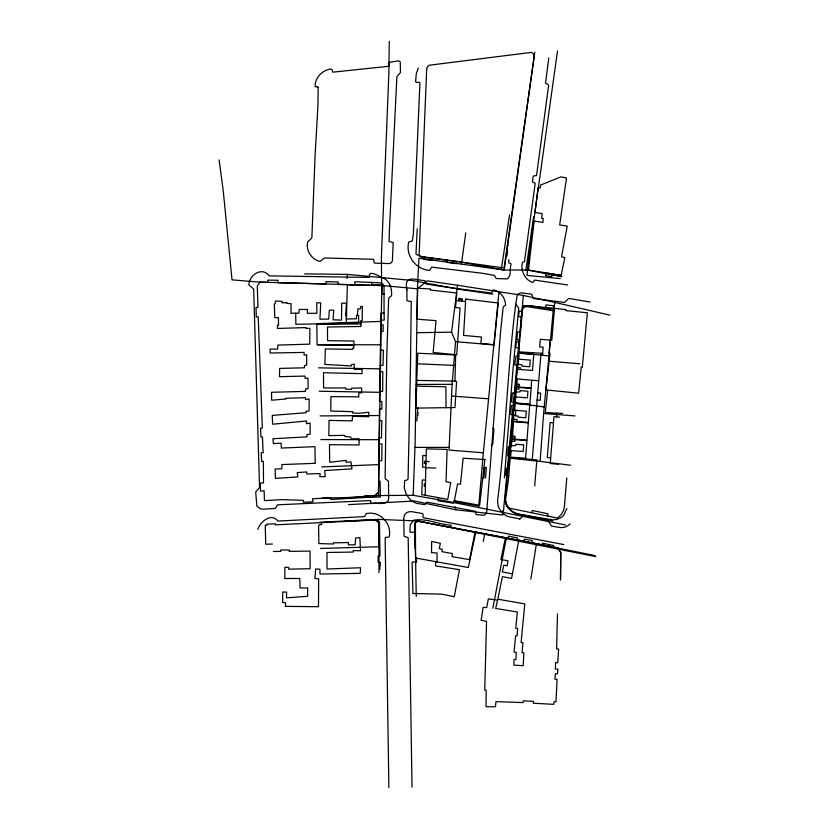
<?xml version="1.0" encoding="UTF-8"?>
<svg xmlns="http://www.w3.org/2000/svg" width="829" height="829" viewBox="0 0 829 829"><rect width="100%" height="100%" fill="white"/><g stroke="black" fill="none" stroke-linecap="round" stroke-linejoin="round"><path stroke-width="1.24" d="M416.552 386.138L417.826 353.227L455.66 354.978L454.966 381.112L456.592 381.413L454.986 407.536L416.085 408.117L416.552 386.138L445.867 386.77L446.033 407.827M457.535 285.238L498.996 291.756L483.338 452.779L449.038 450.085L452.116 384.324L455.556 341.652L451.587 332.149L457.535 285.238L427.204 280.844L417.391 288.782L381.806 285.518L349.879 285.093M374.843 495.638L378.449 492.188L381.806 285.518L259.239 282.119L232.027 279.85L223.25 190.867L219.094 159.883M384.055 313.134L384.034 286.793L382.967 284.192L379.755 282.782L354.791 281.746L354.905 284.668L338.077 284.492L338.211 281.964L325.932 281.663L325.911 283.953L277.829 282.699L277.974 280.264L267.871 280.119L267.601 282.378L259.964 282.14L257.28 285.995L257.974 307.466L256.016 307.497L256.275 316.979L258.233 316.865L262.337 428.002L260.575 428.272L260.928 436.966L262.451 436.997L263.156 452.675L261.187 452.789L261.622 461.463L263.394 461.349L263.498 482.996L260.275 483.048L260.503 491.131L264.119 490.716L264.441 500.633L281.829 499.649L303.3 500.312L303.362 502.25L312.989 501.814L312.554 498.757L330.823 497.825L330.937 499.462L364.822 497.535L364.843 495.877L378.584 495.504L379.475 409.039L381.827 409.08L381.858 401.495L379.527 401.391L380.988 313.124L384.055 313.134L384.262 320.098L380.874 320.16M561.907 276.751L527.368 270.067L504.011 270.005L418.946 258.213L417.391 288.782L415.153 442.541L413.174 495.307L446.582 501.11L565.43 524.923M425.785 467.743L425.236 495.245L447.753 499.379L450.738 482.633L446.033 481.753L447.1 449.37L426.344 448.872L425.785 467.743L435.909 468.022M379.008 441.287L378.708 454.064M502.871 510.591L502.778 515.027L455.826 509.794L414.448 500.996L348.626 504.633M347.372 284.544L346.284 322.595L317.103 323.621M557.482 613.906L556.591 648.848L558.632 649.055L557.762 662.827L555.544 662.62L555.409 669.034L557.927 669.2L557.451 673.822L555.451 673.708L554.881 679.148L557.109 679.376L555.948 701.852L554.073 701.717L553.793 704.349L533.275 703.21L533.451 701.334L523.182 700.857L523.089 702.577L495.991 701.624L495.462 706.754L486.032 706.733L486.188 690.194L484.737 690.101L486.55 621.367L481.131 620.341L483.11 607.377L486.716 607.553L488.343 598.89L497.618 600.165L495.628 608.434L517.379 612.02L515.742 628.216L517.597 628.392L517.13 635.833L515.648 635.853L514.021 652.05L516.312 652.371L515.897 659.625L513.949 659.511L513.907 665.117L523.203 665.697L523.835 652.775L522.042 652.589L522.954 642.776L521.089 642.506L524.809 603.885L497.825 599.191L502.384 576.663L511.555 578.455L518.788 540.207L418.935 521.493A3.865 3.865 0 0 0 416.054 522.28A4.186 4.186 0 0 0 414.728 525.368L415.619 558.29L416.407 558.3L416.469 562.155L412.127 562.062L412.894 593.471L441.836 594.155L454.261 596.756L459.432 569.678L435.577 565.896L435.639 561.855L436.997 561.948L437.07 552.964L431.536 552.653L431.629 541.399L440.354 543.327L439.266 548.653L442.199 549.275L441.919 551.648L452.354 553.534L451.992 556.622L469.577 559.658L475.048 531.876M386.604 129.946L388.842 73.563L389.267 41.45M386.604 130.029L381.392 256.959L381.641 285.518M417.205 228.825L415.982 254.099L421.287 256.98L460.157 261.923L504.239 270.005L534.819 52.154M503.317 512.736L523.337 295.445L498.996 291.756M531.607 380.345L531.151 387.951L518.923 387.008L519.141 384.252L516.83 384.065L517.244 378.915M357.465 315.362L357.89 308.875L360.439 308.875L360.719 306.429L362.346 306.502L362.2 320.636L360.895 320.688L361.009 326.491L327.496 327.03L327.538 340.667L353.973 341.061L353.714 348.439L352.543 348.159L352.512 349.361L325.331 348.916L324.885 364.408L351.372 365.972L351.392 364.636L354.232 364.242L354.149 369.257L361.941 369.112L362.107 373.651L323.486 372.729L323.59 387.982L345.662 387.92L345.745 389.164L351.527 389.247L351.569 388.169L361.62 387.972L361.558 392.936L358.739 392.635L358.77 396.863L330.885 396.594L330.812 411.008L352.843 411.692L352.584 412.997L359.185 413.267L368.822 412.2L368.615 416.718L352.594 416.324L352.118 420.863L329.04 420.396L328.844 435.598L344.781 435.38L344.854 436.5L350.646 437.028L351.392 438.852L359.05 438.717L359.061 444.924L329.455 444.696L329.693 462.271L346.159 460.416L346.066 462.23L350.999 461.898L351.921 468.862L324.792 470.54L325.196 476.716L319.859 476.623L320.17 473.618L306.803 473.96L306.709 471.95L297.259 472.582L297.808 476.955L275.446 478.374L275.093 469.027L281.839 468.779L281.86 464.572L315.207 463.328L314.958 446.665L281.352 448.064L281.135 443.183L273.363 443.598L273.01 438.728L307.051 436.862L306.948 434.583L310.181 434.147L310.056 423.101L306.429 423.702L306.481 421.028L272.668 424.21L272.233 415.402L306.233 412.687L305.974 411.246L309.093 410.956L309.165 398.967L305.404 399.578L305.455 397.682L285.901 398.303L285.932 399.018L271.653 400.21L271.497 392.283L305.414 391.392L305.652 388.874L308.108 388.635L308.025 378.117L305.176 378.387L305.01 376.086L279.456 376.677L279.694 368.397L304.419 367.796L304.481 365.579L306.668 365.05L306.699 354.895L304.15 355.03L304.046 352.429L270.13 352.999L270.088 349.092L277.632 349.102L277.829 345.082L309.714 344.149L309.891 328.367L305.974 328.377L305.953 327.59L277.446 328.439L277.446 325.248L278.544 325.237L278.389 317.631L274.793 317.662L274.295 304.036L275.104 303.922L275.404 301.093L281.974 301.29L281.995 302.834L286.855 302.668L286.834 303.362L291.103 303.725L290.917 313.3L298.968 313.134L299.165 309.445L307.476 309.445L307.404 313.31L316.885 313.269L316.73 302.782L320.709 302.906L319.942 319.217L328.688 319.072L329.341 310.253L333.745 310.098L333.071 319.797L341.507 320.098L341.693 303.176L346.47 303.227L345.672 315.434L346.543 315.341L346.346 319.03L356.418 318.771L356.553 315.248L358.656 315.58L358.542 323.072L295.86 324.294L295.694 313.207M416.883 420.987L417.775 407.723M556.632 416.883L556.881 413.143M517.907 364.086L519.099 355.164L518.488 355.123L518.633 353.289L533.772 354.294L532.519 370.449L517.503 369.288L517.907 364.086L522.135 364.957L522.042 366.159L529.752 366.75L530.27 360.087L518.239 359.154M570.684 465.256L540.104 461.421L543.606 413.516L553.223 310.72L554.974 302.44L523.337 295.445M515.462 415.236L513.876 415.122L513.4 421.225L528.353 422.386L529.752 404.562L515.213 403.433L514.685 410.262L526.28 411.163L525.773 417.764L518.042 417.163L518.125 416.065L515.41 415.847L515.814 410.355M515.721 396.946L515.255 402.935L529.907 404.075L531.12 388.449L516.508 387.319L515.721 396.946L527.431 397.858L527.949 391.236L520.187 390.635L520.104 391.785L516.135 392.2M514.902 439.671L514.768 441.411L511.783 441.183M519.016 387.516L518.881 389.298L516.374 389.102M520.415 369.506L520.55 367.817L517.628 367.589M516.881 421.495L517.037 419.505L513.555 419.236M525.586 458.23L526.954 440.603L511.918 439.443L511.42 445.857L515.793 445.494L515.876 444.292L523.659 444.852L523.182 451.504L511.13 450.634L510.623 457.152L526.177 458.271M509.845 457.877L532.27 459.484L540.912 354.439L542.549 354.574L543.182 347.237L539.7 346.947L540.353 339.279L551.772 340.253L554.487 308.419L565.886 309.559L565.782 310.606L587.367 312.761L582.321 367.247L581.243 367.143L578.642 393.205L545.928 389.931L550.031 353.372L548.922 353.268L550.238 340.118M504.364 477.836L512.778 371.962L518.736 308.119L515.773 304.181L517.358 294.274L520.685 292.844L531.772 294.181L533.182 298.471L564.528 302.409L568.767 298.419L590.061 302.046M554.477 308.554C544.29 311.144 531.835 302.015 522.881 308.181L522.021 310.647L520.28 332.097L517.555 331.859L516.881 339.807L519.514 340.035L509.959 457.763L526.125 458.924M510.167 457.898L508.509 479.007L505.545 499.586L506.27 504.405A6.756 6.756 0 0 0 508.415 507.97L557.347 518.063A17.295 17.295 0 0 0 562.062 513.213A14.715 14.715 0 0 0 564.373 506.498L566.808 477.898M478.623 507.348L483.338 452.779M485.514 477.856L486.416 467.597L484.167 467.39M534.684 485.929L536.881 459.867L532.27 459.484M547.617 390.21L545.316 412.5L562.59 413.453M321.766 522.612L321.559 524.581L319.787 524.539L318.616 525.804L318.864 543.575L333.31 544.011L333.403 542.871L348.46 542.539L348.377 544.85L355.154 544.829L355.589 538.094L359.89 537.544L360.511 550.788L353.268 550.56L353.206 552.062L326.968 552.466L327.03 569.005L360.574 567.751L360.19 573.357L319.984 574.01L319.932 569.16L315.673 569.046L314.896 578.528L318.637 578.777L318.481 606.714L285.435 606.372L285.528 602.652L282.648 602.569L282.762 591.979L286.575 592.093L286.502 597.844L307.569 596.31L307.714 587.958L300.025 587.896L299.777 578.476L284.844 578.518L284.875 567.295L288.71 567.44L288.658 569.14L310.139 568.725L310.025 551.088L289.186 551.378L289.321 550.021L280.793 550.021L280.793 551.347L273.383 551.513M515.773 304.181C507.348 369.392 505.918 435.277 497.607 500.498A26.911 26.911 0 0 0 498.281 506.353A17.658 17.658 0 0 0 503.566 513.793A13.689 13.689 0 0 0 510.944 517.182L519.845 518.871M423.909 256.866L423.629 259.353L432.51 260.337L432.759 258.088M545.637 307.797L545.969 304.885L553.782 305.797L553.471 308.471M458.644 300.772L458.934 298.326L461.96 298.678L461.67 301.124M557.502 51.035L528.829 255.778L527.026 275.394L560.249 278.606M388.646 498.011L388.293 500.809C384.096 505.503 376.511 502.374 371.133 503.607L370.48 500.592L277.57 504.82L275.373 508.415L263.021 509.234L260.068 508.633L256.845 506.001L255.695 491.918L259.56 487.525L253.664 289.052L248.814 284.875C249.228 274.938 262.182 266.264 269.166 275.881L369.61 277.414C367.703 268.43 379.91 277.135 383.319 277.974C389.848 281.197 392.107 288.906 391.568 295.715L388.998 297.684L388.563 300.523L386.728 357.89L385.122 478.509L388.5 481.266L388.656 498.146M548.819 57.926L545.534 83.221L548.114 84.444L548.611 85.605L536.767 173.935L536.384 175.696L534.145 175.707L533.047 176.857L532.436 182.048L535.223 183.23L524.467 261.643L522.498 262.265C520.218 270.026 524.975 280.461 532.974 282.43L534.487 280.078L567.658 284.969M447.266 260.099L446.966 262.358L456.23 263.643L456.541 261.384M461.39 264.109L465.753 232.876M525.897 270.057L533.627 216.825M508.861 259.705L508.778 262.907L510.695 263.384L511.058 264.41C509.41 268.772 511.897 276.326 506.944 278.938L496.198 278.534L494.478 275.404L482.063 273.228L431.619 267.125L429.681 270.378C415.702 269.612 405.371 255.467 408.738 241.975L412.334 240.99L413.391 233.726L419.92 83.18L418.977 82.185L416.521 82.465L415.547 81.708L416.355 73.408L418.251 68.03M346.999 278.523L347.62 274.399L411.878 280.42L462.043 289.756L492.706 294.171M501.255 269.612L509.597 214.804M542.197 544.694L542.425 543.171L553.326 545.441L553.078 546.839M530.84 579.16L536.425 543.637L431.961 523.752M552.269 274.057L551.845 276.648L545.575 275.632L546 273.042L561.14 275.394L564.839 257.581L561.544 256.835L567.212 226.048L559.648 224.949L566.518 177.966L560.85 176.888L540.653 185.054L540.052 188.131L538.083 187.634L534.954 212.411L542.207 213.644L541.669 218.255L543.233 218.473L542.943 222.41L534.125 221.094L528.487 270.005L561.078 275.404L560.964 276.057L552.166 274.648M531.845 542.746L532.208 540.549L524.291 539.192L523.866 541.192M547.606 516.146L548.01 513.773L532.332 510.488L531.793 512.612M455.038 500.726L454.883 501.545L478.706 505.97L478.861 505.172M483.286 541.42L484.747 533.741M492.861 608.237L506.374 537.762M438.51 497.949L437.961 500.716L453.494 503.234L454.002 500.809M450.593 527.327L451.028 525.13C438.541 524.467 426.023 517.876 413.464 520.239L410.127 524.954L410.023 532.208L414.883 532.208M505.462 537.669L500.913 559.502L508.022 560.808L507.058 565.824L503.814 565.202L502.364 571.989L512.374 573.813M475.877 531.803L468.302 567.523L415.567 558.01L415.412 522.187L416.655 520.653L595.709 556.642M516.985 539.866L517.389 537.938L508.56 536.114L508.104 538.176M566.881 508.467L563.751 515.089A9.565 9.565 0 0 1 560.28 517.97L556.901 519.41L552.622 519.876L518.146 514.021A18.124 18.124 0 0 1 504.902 496.239M257.809 529.41C259.912 521.71 271.643 512.426 277.891 521.068L364.625 516.612L366.345 513.597C379.682 510.633 391.723 523.006 389.35 536.145A1.161 1.161 0 0 1 388.293 537.265L385.754 537.265L385.133 538.011L388.874 787.55M491.41 445.898L492.809 443.816L493.877 429.546A1.088 1.088 0 0 0 492.789 428.344M425.122 522.363L416.469 520.923L415.412 522.187L414.624 525.213L415.205 548.788M378.449 492.188L373.91 496.519L344.905 497.742M519.493 519.286L523.762 515.617L548.187 520.861L551.503 526.032L558.601 527.306A12.404 12.404 0 0 0 570.197 523.835M384.438 293.787L381.92 294.316L381.962 285.259L371.775 284.513L371.724 282.254M379.765 569.616L380.459 562.383L378.107 562.311L378.148 555.969L380.003 555.979M344.356 521.379L373.641 519.783L377.216 520.985L378.926 522.871L379.008 572.652M320.17 522.187L378.584 519.4L416.469 520.923M321.725 466.945L378.894 464.592M346.284 322.595L381.216 321.393M451.587 332.149L416.956 332.719M320.595 548.456L378.625 546.757L378.584 522.55L377.216 520.985L373.216 519.659M272.389 544.042L265.726 544.207L265.249 525.244L266.938 525.203L266.917 524.187L275.332 523.804L275.373 524.84L376.729 519.959A3.948 3.948 0 0 1 378.801 520.985A2.207 2.207 0 0 1 379.495 522.55L380.003 555.015M321.87 498.167L352.636 497.4L374.086 495.587L413.174 495.307M378.584 481.348L380.086 481.317L380.356 497.037L364.822 497.317M360.967 323.973L316.823 324.336L317.082 344.791L353.817 345.486M320.098 415.92L379.692 415.516M416.262 384.459L452.116 384.324M414.832 447.391L449.349 447.391M317.776 344.729L380.853 344.781M320.844 439.577L379.309 439.712M380.055 371.651L382.811 371.672L382.677 391.392L379.734 391.371M378.936 443.857L381.972 443.878L381.837 460.769L378.677 460.727M425.588 483.846L424.365 483.825L424.334 486.488L425.505 486.499M304.678 273.881L347.62 274.399M380.801 324.833L383.174 324.864L383.081 331.434L380.698 331.403M318.533 367.838L380.438 368.843M416.624 380.407L454.966 381.112M319.3 391.226L380.055 392.335M379.299 420.624L381.806 420.676L381.475 437.95L379.029 437.909M416.5 388.459L416.345 396.096M416.293 398.189L416.158 404.842M425.464 480.053L422.241 479.991L421.764 494.861L425.173 494.965M380.397 350.097L383.402 350.18L382.988 365.434L380.148 365.361M426.085 455.587L422.831 455.494L422.603 467.152L425.733 467.359M455.08 365.392L417.288 363.817M518.488 351.828L542.684 353.32M429.308 461.649L424.593 461.307L424.407 463.473L426.313 463.639M417.433 412.78L418.562 412.852M417.288 414.914L418.417 414.987M451.971 396.075L488.188 398.77M515.182 393.184L512.363 392.967L511.659 402.013L514.457 402.231M514.187 405.65L511.452 405.443L510.705 414.562L513.452 414.769M543.606 413.516L574.932 415.92M510.882 447.049L508.353 446.852L507.597 455.877L510.104 456.074M552.777 520.881L517.451 513.97C510.705 512.633 505.41 506.395 505.162 499.545L522.912 305.455L553.762 308.191M559.513 417.111L554 416.666L550.238 463.566L558.259 464.209M553.503 422.831L550.145 422.562L547.285 457.577L550.694 457.857M494.001 344.916L455.556 341.652M548.777 361.206L579.792 363.765M508.954 468.458L506.353 468.24L505.7 475.452L508.768 475.701M537.534 392.873L540.622 393.133L540.239 400.272L536.943 400.003M516.208 378.863L538.663 380.78M519.348 342.045L516.322 341.776L515.804 347.589L518.85 347.859M457.183 300.668L465.276 301.445M518.488 352.853L549.14 355.962M482.374 478.022L483.856 478.178L484.81 468.582L483.328 468.416M508.56 458.022L540.104 461.421M458.872 298.875L461.888 299.228M458.81 299.424L461.826 299.777M507.483 245.436L508.322 245.539M506.799 250.752L507.669 250.866L506.892 256.078L506.104 255.974M521.949 311.445L519.234 311.072L518.498 316.543L521.503 316.947M513.773 402.884L544.425 406.998M518.135 356.242L515.97 355.952L514.747 364.936L517.358 365.299M522.695 305.953L553.223 310.72M595.015 555.575L518.788 540.207M536.425 543.637L557.606 547.751L560.798 552.497L560.497 580.041L560.756 552.56L557.606 547.751M563.772 544.57L423.153 517.669L423.018 514.85A1.264 1.264 0 0 0 422.085 513.462L412.479 511.804A8.518 8.518 0 0 0 408.77 511.897A6.083 6.083 0 0 0 404.842 514.498A9.368 9.368 0 0 0 403.806 519.648L404.034 535.575A1.14 1.14 0 0 0 405.174 536.726L408.179 537.627L412.023 787.187M554.974 302.44L609.906 315.144M455.007 506.654L455.826 509.794M415.567 558.01L416.241 596.434M406.915 289.953L406.956 300.709L411.267 301.601L410.386 371.309L408.065 478.861L407.495 479.784L404.645 480.685L404.231 487.804L406.189 494.094L409.412 498.903A19.171 19.171 0 0 0 416.676 503.338L424.489 504.612A1.067 1.067 0 0 0 425.691 503.69L426.759 502.125L475.494 511.348L475.763 513.338A1.202 1.202 0 0 0 476.789 514.674L483.701 515.244A4.29 4.29 0 0 0 486.727 511.721L500.488 332.533L503.099 307.746L503.752 306.284L505.555 305.279C505.607 298.367 500.312 290.699 493.141 289.963L491.701 293.093L448.147 287.383L426.438 284.14L425.308 283.114L424.945 280.668C414.179 279.715 403.775 274.482 406.915 289.953M318.17 87.408L317.901 106.122L315.072 155.779L311.859 237.85L307.694 241.975C305.59 250.389 311.652 259.695 320.087 261.373L324.357 257.985L373.703 259.301L374.169 262.897L375.081 263.176L389.122 263.57L390.687 263.28L392.428 261.021L393.133 242.482L389.122 241.529L389.35 231.602L396.884 76.755L400.469 72.475L400.241 61.75L398.552 60.859L389.122 62.341L388.956 66.268L332.75 72.175L331.983 69.532L330.916 69.004C322.284 69.926 314.606 78.092 315.155 86.838L317.393 86.61L318.17 87.408M417.712 288.254L416.914 319.196L436.033 320.636L433.152 352.47L456.706 354.791L460.095 307.942L455.556 307.6L456.789 293.01L430.303 290.026L430.531 288.969L417.712 288.254M426.676 69.346L419.111 254.783L420.769 256.43L504.105 267.985L534.031 57.336L533.679 53.916L531.348 52.393L429.318 65.222L427.194 67.139L426.676 69.346M465.711 299.093L463.556 335.413L481.473 337.04L480.851 343.465L494.084 344.74L498.239 302.999L465.711 299.093M528.311 422.883L526.995 440.085L514.809 439.142L515.027 436.334L512.695 436.158L513.338 421.712L528.311 422.883M512.664 436.614L512.477 438.966L514.353 439.111L514.54 436.759L512.664 436.614M516.799 384.521L516.612 386.832L518.467 386.967L518.653 384.666L516.799 384.521M484.882 459.525L479.649 505.338L454.406 500.623L457.598 483.908L460.509 484.209L463.142 458.24L484.882 459.525"/></g></svg>
